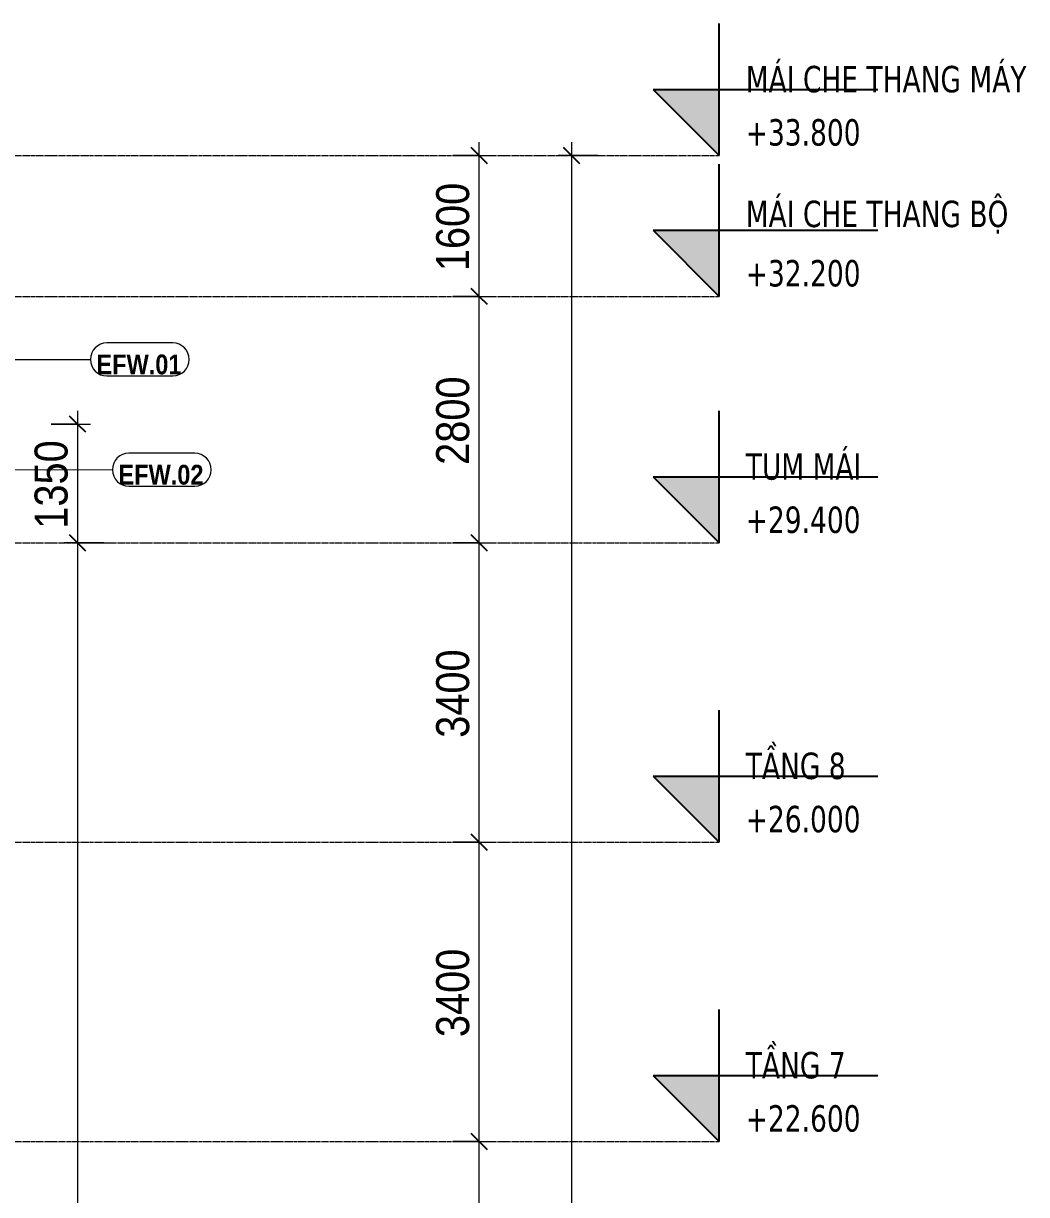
# Model space of a CAD drawing. Header units: millimetres. Extents: x 9199 to 175431, y -4466 to 35300.
# Drawn here: x 164032 to 175431, y 21997 to 35300 of the extents above; entities that cross this region are included whole.
import ezdxf

# ---------------------------------------------------------------- set-up
doc = ezdxf.new("R2010")
doc.units = ezdxf.units.MM
doc.linetypes.add('Centre', pattern=[31.75, 6.35, -4.7625, 15.875, -4.7625])
for name, color, linetype, lineweight in [('A-ANNO-DIMS', 211, 'Continuous', 9), ('A-ANNO-DIMS-150', 211, 'Continuous', 9), ('A-FLOR-LEVL', 51, 'Continuous', 9), ('A-FLOR-LEVL-1', 51, 'Continuous', 25), ('A-FLOR-LEVL-2', 51, 'Centre', 9), ('A-WALL-IDEN', 211, 'Continuous', 9)]:
    doc.layers.add(name, color=color, linetype=linetype, lineweight=lineweight)
doc.styles.add('Arial_B', font='arialbd.ttf', dxfattribs={"width": 0.85, "height": 225})
doc.styles.add('Tahoma_B', font='tahomabd.ttf', dxfattribs={"width": 0.85, "height": 300})
doc.styles.add('UTM Avo', font='', dxfattribs={"width": 0.9, "height": 375})
doc.styles.get('UTM Avo').set_extended_font_data('UTM Avo')
doc.dimstyles.new('1_Dim_chi_tiet_2_5', dxfattribs={"dimscale": 304.8, "dimtxt": 374.737856, "dimasz": 0.590551, "dimexe": 0.492126, "dimexo": 0.0625, "dimgap": 0.049213, "dimtad": 1, "dimdec": 0, "dimrnd": 5, "dimzin": 0, "dimdsep": 46, "dimtxsty": 'UTM Avo', "dimblk1": 'OBLIQUE', "dimblk2": 'OBLIQUE', "dimsah": 1, "dimcen": 0.09, "dimdle": 0.492126, "dimazin": 0, "dimtfac": 1, "dimtdec": 4, "dimtix": 1, "dimtmove": 0, "dimatfit": 3, "dimfxl": 0.984252, "dimfxlon": 1, "dimtvp": 1, "dimtolj": 1, "dimtzin": 0, "dimarcsym": 2})

# ---------------------------------------------------------------- blocks, each defined once
blk = doc.blocks.new('Level - CAO ĐỘ LEVEL-350587-TKCS_MẶT ĐỨNG HƯỚNG TÂY')
at = {"layer": 'A-FLOR-LEVL'}
blk.add_hatch(color=256, dxfattribs=at).paths.add_polyline_path([(-9199, 2950), (-9199, 2200), (-9949, 2950)])
at = {"layer": 'A-FLOR-LEVL-1'}
for p, q in [((-9199, 2200), (-9199, 3700)), ((-9949, 2950), (-9199, 2200)), ((-9949, 2950), (-7399, 2950))]:
    blk.add_line(p, q, dxfattribs=at)
blk = doc.blocks.new('DIMBLOCK66-TKCS_MẶT ĐỨNG HƯỚNG TÂY')
at = {"layer": 'A-ANNO-DIMS-150', "lineweight": 25}
for p, q in [((169210, 22600), (169120, 22690)), ((169210, 22600), (169300, 22510)), ((169210, 19200), (169120, 19290)), ((169210, 19200), (169300, 19110))]:
    blk.add_line(p, q, dxfattribs=at)
at = {"layer": 'A-ANNO-DIMS-150'}
for p, q in [((168910, 22600), (169360, 22600)), ((169210, 22600), (168910, 22600)), ((169210, 19200), (169210, 22600)), ((168910, 19200), (169360, 19200)), ((169210, 19200), (168910, 19200))]:
    blk.add_line(p, q, dxfattribs=at)
at = {"layer": 'A-ANNO-DIMS-150', "color": 0, "insert": (168722, 20386), "char_height": 375, "width": 1232.47, "attachment_point": 1, "rotation": 90, "line_spacing_factor": 1.110334, "style": 'UTM Avo'}
blk.add_mtext('3400', dxfattribs=at)
blk = doc.blocks.new('_Oblique')
at = {"color": 0, "linetype": 'ByBlock', "lineweight": -2}
blk.add_line((-0.5, -0.5), (0.5, 0.5), dxfattribs=at)
blk = doc.blocks.new('DIMBLOCK67-TKCS_MẶT ĐỨNG HƯỚNG TÂY')
at = {"layer": 'A-ANNO-DIMS-150', "lineweight": 25}
for p, q in [((169210, 26000), (169120, 26090)), ((169210, 26000), (169300, 25910)), ((169210, 22600), (169120, 22690)), ((169210, 22600), (169300, 22510))]:
    blk.add_line(p, q, dxfattribs=at)
at = {"layer": 'A-ANNO-DIMS-150'}
for p, q in [((168910, 26000), (169360, 26000)), ((169210, 26000), (168910, 26000)), ((169210, 22600), (169210, 26000)), ((168910, 22600), (169360, 22600)), ((169210, 22600), (168910, 22600))]:
    blk.add_line(p, q, dxfattribs=at)
at = {"layer": 'A-ANNO-DIMS-150', "color": 0, "insert": (168722, 23786), "char_height": 375, "width": 1232.47, "attachment_point": 1, "rotation": 90, "line_spacing_factor": 1.110334, "style": 'UTM Avo'}
blk.add_mtext('3400', dxfattribs=at)
blk = doc.blocks.new('DIMBLOCK68-TKCS_MẶT ĐỨNG HƯỚNG TÂY')
at = {"layer": 'A-ANNO-DIMS-150'}
for p, q in [((168910, 29400), (169360, 29400)), ((169210, 29400), (168910, 29400)), ((169210, 26000), (169210, 29400)), ((168910, 26000), (169360, 26000)), ((169210, 26000), (168910, 26000))]:
    blk.add_line(p, q, dxfattribs=at)
at = {"layer": 'A-ANNO-DIMS-150', "lineweight": 25}
for p, q in [((169210, 29400), (169120, 29490)), ((169210, 29400), (169300, 29310)), ((169210, 26000), (169120, 26090)), ((169210, 26000), (169300, 25910))]:
    blk.add_line(p, q, dxfattribs=at)
at = {"layer": 'A-ANNO-DIMS-150', "color": 0, "insert": (168722, 27186), "char_height": 375, "width": 1232.47, "attachment_point": 1, "rotation": 90, "line_spacing_factor": 1.110334, "style": 'UTM Avo'}
blk.add_mtext('3400', dxfattribs=at)
blk = doc.blocks.new('DIMBLOCK69-TKCS_MẶT ĐỨNG HƯỚNG TÂY')
at = {"layer": 'A-ANNO-DIMS-150'}
for p, q in [((168910, 32200), (169360, 32200)), ((169210, 32200), (168910, 32200)), ((169210, 29400), (169210, 32200)), ((168910, 29400), (169360, 29400)), ((169210, 29400), (168910, 29400))]:
    blk.add_line(p, q, dxfattribs=at)
at = {"layer": 'A-ANNO-DIMS-150', "lineweight": 25}
for p, q in [((169210, 32200), (169120, 32290)), ((169210, 32200), (169300, 32110)), ((169210, 29400), (169120, 29490)), ((169210, 29400), (169300, 29310))]:
    blk.add_line(p, q, dxfattribs=at)
at = {"layer": 'A-ANNO-DIMS-150', "color": 0, "insert": (168722, 30286), "char_height": 375, "width": 1232.47, "attachment_point": 1, "rotation": 90, "line_spacing_factor": 1.110334, "style": 'UTM Avo'}
blk.add_mtext('2800', dxfattribs=at)
blk = doc.blocks.new('DIMBLOCK70-TKCS_MẶT ĐỨNG HƯỚNG TÂY')
at = {"layer": 'A-ANNO-DIMS-150'}
for p, q in [((169210, 32200), (169210, 33950)), ((168910, 33800), (169360, 33800)), ((169210, 33800), (168910, 33800)), ((168910, 32200), (169360, 32200)), ((169210, 32200), (168910, 32200))]:
    blk.add_line(p, q, dxfattribs=at)
at = {"layer": 'A-ANNO-DIMS-150', "lineweight": 25}
for p, q in [((169210, 33800), (169120, 33890)), ((169210, 33800), (169300, 33710)), ((169210, 32200), (169120, 32290)), ((169210, 32200), (169300, 32110))]:
    blk.add_line(p, q, dxfattribs=at)
at = {"layer": 'A-ANNO-DIMS-150', "color": 0, "insert": (168722, 32486), "char_height": 375, "width": 1232.47, "attachment_point": 1, "rotation": 90, "line_spacing_factor": 1.110334, "style": 'UTM Avo'}
blk.add_mtext('1600', dxfattribs=at)
blk = doc.blocks.new('DIMBLOCK71-TKCS_MẶT ĐỨNG HƯỚNG TÂY')
at = {"layer": 'A-ANNO-DIMS-150'}
for p, q in [((170260, 33950), (170260, 250)), ((170560, 33800), (170110, 33800)), ((170260, 33800), (170560, 33800)), ((170560, 400), (170110, 400)), ((170260, 400), (170560, 400))]:
    blk.add_line(p, q, dxfattribs=at)
at = {"layer": 'A-ANNO-DIMS-150', "lineweight": 25}
for p, q in [((170260, 33800), (170170, 33890)), ((170260, 33800), (170350, 33710)), ((170260, 400), (170170, 490)), ((170260, 400), (170350, 310))]:
    blk.add_line(p, q, dxfattribs=at)
at = {"layer": 'A-ANNO-DIMS-150', "color": 0, "insert": (169772, 16458), "char_height": 375, "width": 1540.59, "attachment_point": 1, "rotation": 90, "line_spacing_factor": 1.110334, "style": 'UTM Avo'}
blk.add_mtext('33400', dxfattribs=at)
blk = doc.blocks.new('CTL_WALL TAG NO MARK - 10-2062273-TKCS_MẶT ĐỨNG HƯỚNG TÂY')
at = {"layer": 'A-WALL-IDEN'}
for p, q in [((-15159, 30418), (-15907, 30418)), ((-15907, 30043), (-15159, 30043))]:
    blk.add_line(p, q, dxfattribs=at)
for centre, radius, start, end in [((-15907, 30231), 188, 90, 270), ((-15159, 30231), 187, 270, 90)]:
    blk.add_arc(centre, radius, start, end, dxfattribs=at)
blk = doc.blocks.new('DIMBLOCK73-TKCS_MẶT ĐỨNG HƯỚNG TÂY')
at = {"layer": 'A-ANNO-DIMS-150'}
for p, q in [((164646, 30900), (164646, 29400)), ((164346, 30750), (164796, 30750)), ((164646, 30750), (164346, 30750)), ((164946, 29400), (164496, 29400)), ((164646, 29400), (164946, 29400))]:
    blk.add_line(p, q, dxfattribs=at)
at = {"layer": 'A-ANNO-DIMS-150', "lineweight": 25}
for p, q in [((164646, 30750), (164556, 30840)), ((164646, 30750), (164736, 30660)), ((164646, 29400), (164556, 29490)), ((164646, 29400), (164736, 29310))]:
    blk.add_line(p, q, dxfattribs=at)
at = {"layer": 'A-ANNO-DIMS-150', "color": 0, "insert": (164159, 29561), "char_height": 375, "width": 1232.47, "attachment_point": 1, "rotation": 90, "line_spacing_factor": 1.110334, "style": 'UTM Avo'}
blk.add_mtext('1350', dxfattribs=at)
blk = doc.blocks.new('DIMBLOCK74-TKCS_MẶT ĐỨNG HƯỚNG TÂY')
at = {"layer": 'A-ANNO-DIMS-150'}
for p, q in [((164946, 29400), (164496, 29400)), ((164646, 29400), (164646, 11750)), ((164646, 29400), (164946, 29400)), ((164346, 11750), (164796, 11750)), ((164646, 11750), (164346, 11750))]:
    blk.add_line(p, q, dxfattribs=at)
at = {"layer": 'A-ANNO-DIMS-150', "lineweight": 25}
for p, q in [((164646, 29400), (164556, 29490)), ((164646, 29400), (164736, 29310)), ((164646, 11750), (164556, 11840)), ((164646, 11750), (164736, 11660))]:
    blk.add_line(p, q, dxfattribs=at)
at = {"layer": 'A-ANNO-DIMS-150', "color": 0, "insert": (164159, 19933), "char_height": 375, "width": 1540.59, "attachment_point": 1, "rotation": 90, "line_spacing_factor": 1.110334, "style": 'UTM Avo'}
blk.add_mtext('17650', dxfattribs=at)

msp = doc.modelspace()

# ---------------------------------------------------------------- linework, layer by layer
at = {"layer": 'A-FLOR-LEVL-2'}
for p, q in [((96540.4, 33800), (171939.1, 33800)), ((96540.4, 32200), (171939.1, 32200)), ((96540.4, 29400), (171939.1, 29400)), ((96540.4, 26000), (171939.1, 26000)), ((96540.4, 22600), (171939.1, 22600))]:
    msp.add_line(p, q, dxfattribs=at)
at = {"layer": 'A-WALL-IDEN'}
for p, q in [((163781.3, 31483), (164793.6, 31483)), ((163630.5, 30232.1), (165043.6, 30230.6))]:
    msp.add_line(p, q, dxfattribs=at)

# ---------------------------------------------------------------- block references
at = {"layer": 'A-FLOR-LEVL-1'}
for p in [(181138.2, 31600), (181138.2, 30000), (181138.2, 27200), (181138.2, 23800), (181138.2, 20400)]:
    msp.add_blockref('Level - CAO ĐỘ LEVEL-350587-TKCS_MẶT ĐỨNG HƯỚNG TÂY', p, dxfattribs=at)
at = {"layer": 'A-WALL-IDEN'}
for p in [(180888.2, 1252.4), (181138.2, 0)]:
    msp.add_blockref('CTL_WALL TAG NO MARK - 10-2062273-TKCS_MẶT ĐỨNG HƯỚNG TÂY', p, dxfattribs=at)

# ---------------------------------------------------------------- texts
at = {"layer": 'A-FLOR-LEVL', "char_height": 300, "line_spacing_factor": 0.996129, "style": 'Tahoma_B'}
for s, insert, width, attachment_point in [('\\pt1530,3060,4590,6120,7650,9180,10710,12240,13770,15300,16830,18360,19890,21420,22950,24480,26010,27540,29070,30600,32130,33660,35190,36720,38250,39780,41310,42840,44370,45900,47430,48960;MÁI CHE THANG MÁY', (172239.9, 34511.5), 3921.9, 7), ('\\pt637.5,1275,1912.5,2550,3187.5,3825,4462.5,5100,5737.5,6375,7012.5,7650,8287.5,8925,9562.5,10200,10837.5,11475,12112.5,12750,13387.5,14025,14662.5,15300,15937.5,16575,17212.5,17850,18487.5,19125,19762.5,20400;+33.800', (172239.9, 34212.6), 1551.675, 1), ('\\pt1530,3060,4590,6120,7650,9180,10710,12240,13770,15300,16830,18360,19890,21420,22950,24480,26010,27540,29070,30600,32130,33660,35190,36720,38250,39780,41310,42840,44370,45900,47430,48960;MÁI CHE THANG BỘ', (172239.9, 32911.5), 3643.95, 7), ('\\pt637.5,1275,1912.5,2550,3187.5,3825,4462.5,5100,5737.5,6375,7012.5,7650,8287.5,8925,9562.5,10200,10837.5,11475,12112.5,12750,13387.5,14025,14662.5,15300,15937.5,16575,17212.5,17850,18487.5,19125,19762.5,20400;+32.200', (172239.9, 32612.6), 1551.675, 1), ('\\pt1530,3060,4590,6120,7650,9180,10710,12240,13770,15300,16830,18360,19890,21420,22950,24480,26010,27540,29070,30600,32130,33660,35190,36720,38250,39780,41310,42840,44370,45900,47430,48960;TUM MÁI', (172239.9, 30111.5), 1670.25, 7), ('\\pt637.5,1275,1912.5,2550,3187.5,3825,4462.5,5100,5737.5,6375,7012.5,7650,8287.5,8925,9562.5,10200,10837.5,11475,12112.5,12750,13387.5,14025,14662.5,15300,15937.5,16575,17212.5,17850,18487.5,19125,19762.5,20400;+29.400', (172239.9, 29812.6), 1551.675, 1), ('\\pt1530,3060,4590,6120,7650,9180,10710,12240,13770,15300,16830,18360,19890,21420,22950,24480,26010,27540,29070,30600,32130,33660,35190,36720,38250,39780,41310,42840,44370,45900,47430,48960;TẦNG 8', (172239.9, 26711.5), 1357.875, 7), ('\\pt637.5,1275,1912.5,2550,3187.5,3825,4462.5,5100,5737.5,6375,7012.5,7650,8287.5,8925,9562.5,10200,10837.5,11475,12112.5,12750,13387.5,14025,14662.5,15300,15937.5,16575,17212.5,17850,18487.5,19125,19762.5,20400;+26.000', (172239.9, 26412.6), 1551.675, 1), ('\\pt1530,3060,4590,6120,7650,9180,10710,12240,13770,15300,16830,18360,19890,21420,22950,24480,26010,27540,29070,30600,32130,33660,35190,36720,38250,39780,41310,42840,44370,45900,47430,48960;TẦNG 7', (172239.9, 23311.5), 1357.875, 7), ('\\pt637.5,1275,1912.5,2550,3187.5,3825,4462.5,5100,5737.5,6375,7012.5,7650,8287.5,8925,9562.5,10200,10837.5,11475,12112.5,12750,13387.5,14025,14662.5,15300,15937.5,16575,17212.5,17850,18487.5,19125,19762.5,20400;+22.600', (172239.9, 23012.6), 1551.675, 1)]:
    msp.add_mtext(s, dxfattribs=dict(at, insert=insert, width=width, attachment_point=attachment_point))
at = {"layer": 'A-WALL-IDEN', "char_height": 225, "width": 995.775, "attachment_point": 5, "line_spacing_factor": 0.936439, "style": 'Arial_B'}
for s, insert in [('\\pt6.37425,12.75075,19.125,25.49925,31.87575,38.25,44.62425,51.00075,57.375,63.74925,70.12575,76.5,82.87425,89.25075,95.625,101.99925,108.37575,114.75,121.12425,127.50075,133.875,140.24925,146.62575,153,159.37425,165.75075,172.125,178.49925,184.87575,191.25,197.62425,204.00075;EFW.01', (165345.6, 31424.9)), ('\\pt6.37425,12.75075,19.125,25.49925,31.87575,38.25,44.62425,51.00075,57.375,63.74925,70.12575,76.5,82.87425,89.25075,95.625,101.99925,108.37575,114.75,121.12425,127.50075,133.875,140.24925,146.62575,153,159.37425,165.75075,172.125,178.49925,184.87575,191.25,197.62425,204.00075;EFW.02', (165595.6, 30172.5))]:
    msp.add_mtext(s, dxfattribs=dict(at, insert=insert))

# ---------------------------------------------------------------- dimensions: what is measured, and where the dimension line sits
at = {"layer": 'A-ANNO-DIMS'}
for base, p1, p2, override, picture, middle in [((169209.6, 33800), (168909.6, 32200), (168909.6, 33800), {"dimpost": '<>', "dimfxl": 1600}, 'DIMBLOCK70-TKCS_MẶT ĐỨNG HƯỚNG TÂY', (169000.5, 33000)), ((170259.6, 400), (170559.6, 33800), (170559.6, 400), {"dimpost": '<>', "dimfxl": 33400}, 'DIMBLOCK71-TKCS_MẶT ĐỨNG HƯỚNG TÂY', (170050.5, 17100)), ((169209.6, 32200), (168909.6, 29400), (168909.6, 32200), {"dimpost": '<>', "dimfxl": 2800}, 'DIMBLOCK69-TKCS_MẶT ĐỨNG HƯỚNG TÂY', (169000.5, 30800)), ((164646.3, 29400), (164346.3, 30750), (164946.3, 29400), {"dimpost": '<>', "dimfxl": 1477.32867}, 'DIMBLOCK73-TKCS_MẶT ĐỨNG HƯỚNG TÂY', (164437.2, 30075)), ((164646.3, 11750), (164946.3, 29400), (164346.3, 11750), {"dimpost": '<>', "dimfxl": 17660.195356}, 'DIMBLOCK74-TKCS_MẶT ĐỨNG HƯỚNG TÂY', (164437.2, 20575)), ((169209.6, 29400), (168909.6, 26000), (168909.6, 29400), {"dimpost": '<>', "dimfxl": 3400}, 'DIMBLOCK68-TKCS_MẶT ĐỨNG HƯỚNG TÂY', (169000.5, 27700)), ((169209.6, 26000), (168909.6, 22600), (168909.6, 26000), {"dimpost": '<>', "dimfxl": 3400}, 'DIMBLOCK67-TKCS_MẶT ĐỨNG HƯỚNG TÂY', (169000.5, 24300)), ((169209.6, 22600), (168909.6, 19200), (168909.6, 22600), {"dimpost": '<>', "dimfxl": 3400}, 'DIMBLOCK66-TKCS_MẶT ĐỨNG HƯỚNG TÂY', (169000.5, 20900))]:
    dim = msp.add_linear_dim(base=base, p1=p1, p2=p2, angle=90, dimstyle='1_Dim_chi_tiet_2_5', override=override, dxfattribs=at)
    dim.commit()
    dim.dimension.update_dxf_attribs({"geometry": picture, "text_midpoint": middle})

doc.saveas('drawing.dxf')
